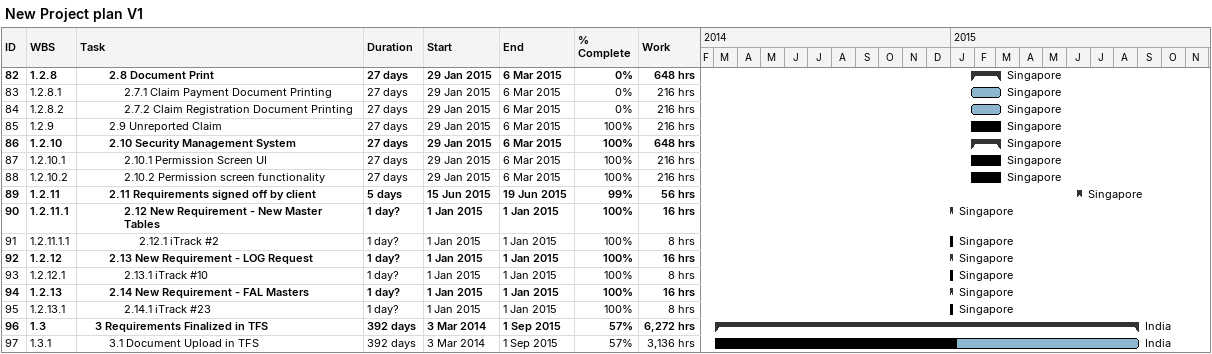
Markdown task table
New Project plan V1

| ID | WBS | Task | Duration | Start | Finish | Resources | % complete | Work (h) |
|---|---|---|---|---|---|---|---|---|
| 82 | 1.2.8 | **2.8 Document Print** | 27d | 2015-01-29 | 2015-03-06 | Singapore | 0 | 648 |
| 83 | 1.2.8.1 | 2.7.1 Claim Payment Document Printing | 27d | 2015-01-29 | 2015-03-06 | Singapore | 0 | 216 |
| 84 | 1.2.8.2 | 2.7.2 Claim Registration Document Printing | 27d | 2015-01-29 | 2015-03-06 | Singapore | 0 | 216 |
| 85 | 1.2.9 | 2.9 Unreported Claim | 27d | 2015-01-29 | 2015-03-06 | Singapore | 100 | 216 |
| 86 | 1.2.10 | **2.10 Security Management System** | 27d | 2015-01-29 | 2015-03-06 | Singapore | 100 | 648 |
| 87 | 1.2.10.1 | 2.10.1 Permission Screen UI | 27d | 2015-01-29 | 2015-03-06 | Singapore | 100 | 216 |
| 88 | 1.2.10.2 | 2.10.2 Permission screen functionality | 27d | 2015-01-29 | 2015-03-06 | Singapore | 100 | 216 |
| 89 | 1.2.11 | **2.11 Requirements signed off by client** | 5d | 2015-06-15 | 2015-06-19 | Singapore | 99 | 56 |
| 90 | 1.2.11.1 | **2.12 New Requirement - New Master Tables** | 1d? | 2015-01-01 | 2015-01-01 | Singapore | 100 | 16 |
| 91 | 1.2.11.1.1 | 2.12.1 iTrack #2 | 1d? | 2015-01-01 | 2015-01-01 | Singapore | 100 | 8 |
| 92 | 1.2.12 | **2.13 New Requirement - LOG Request** | 1d? | 2015-01-01 | 2015-01-01 | Singapore | 100 | 16 |
| 93 | 1.2.12.1 | 2.13.1 iTrack #10 | 1d? | 2015-01-01 | 2015-01-01 | Singapore | 100 | 8 |
| 94 | 1.2.13 | **2.14 New Requirement - FAL Masters** | 1d? | 2015-01-01 | 2015-01-01 | Singapore | 100 | 16 |
| 95 | 1.2.13.1 | 2.14.1 iTrack #23 | 1d? | 2015-01-01 | 2015-01-01 | Singapore | 100 | 8 |
| 96 | 1.3 | **3 Requirements Finalized in TFS** | 392d | 2014-03-03 | 2015-09-01 | India | 57 | 6272 |
| 97 | 1.3.1 | 3.1 Document Upload in TFS | 392d | 2014-03-03 | 2015-09-01 | India | 57 | 3136 |
